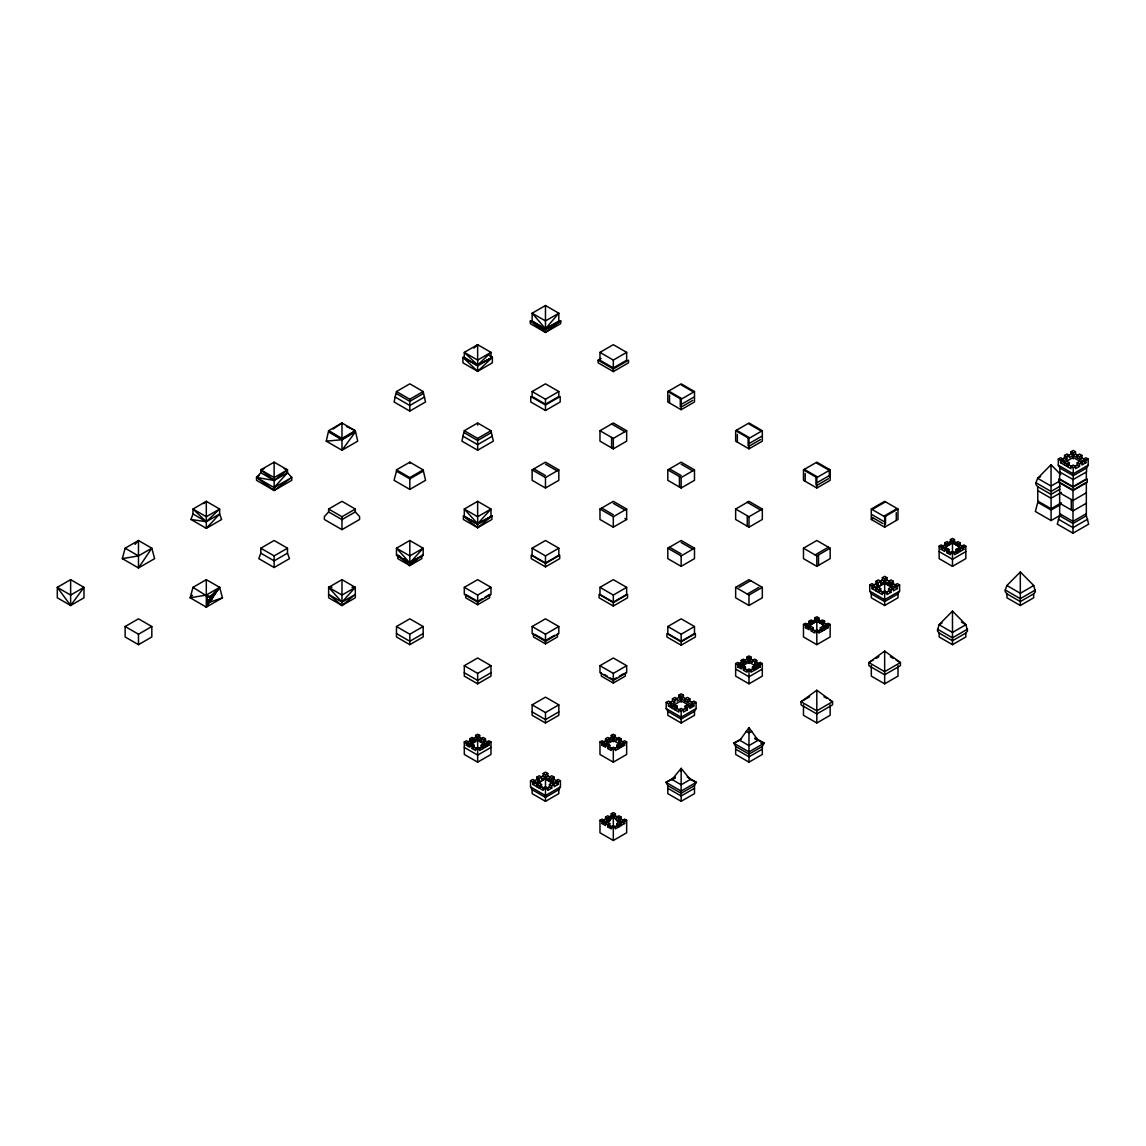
<?xml version="1.0" encoding="UTF-8"?>
<svg xmlns="http://www.w3.org/2000/svg" width="1146" height="1146" viewBox="0 0 1146 1146"><rect width="100%" height="100%" fill="white"/><g stroke="black" fill="none" stroke-linecap="round" stroke-linejoin="round"><path stroke-width="1.5" d="M70.637 579.661L70.637 605.503L83.987 597.797L83.987 587.354L70.637 579.661L57.3 587.354L57.3 597.797L70.637 605.503L83.987 587.354L70.637 595.061L57.3 587.354L70.637 605.503M122.336 558.646L138.48 555.896L151.816 548.203L138.48 567.958L138.48 540.497L151.816 548.203L154.624 558.646L138.48 567.958L122.336 558.646L125.129 548.203L138.48 540.497L135.013 544.379M192.471 595.218L190.164 597.797L206.309 595.061L219.645 587.354L206.309 607.122L206.309 579.661L219.645 587.354L222.453 597.797L206.309 607.122L190.164 597.797L192.972 587.354L206.309 579.661M274.138 462.167L274.138 490.474L256.532 480.317L256.532 477.438L260.801 472.739L260.801 469.874L274.138 462.167L287.488 469.874L287.488 472.739L274.138 487.609L256.532 477.438L259.24 475.533M333.085 429.005L341.981 423.003L341.981 450.235L357.724 441.153L355.317 430.71L341.981 423.003L328.63 430.71L326.238 441.153L341.981 450.235L355.317 432.013L341.981 439.72L326.238 441.153M536.572 784.294L545.482 778.32L554.392 784.165M545.482 329.819L545.482 305.509L532.145 313.216L532.145 321.052L545.482 329.819L545.482 332.426L530.297 323.659L530.297 321.052L532.145 321.052L545.482 328.744L560.666 321.052L560.666 323.659L545.482 332.426L530.297 321.052L545.482 329.819L560.666 321.052L558.818 321.052L545.482 328.744L532.145 313.216L545.482 320.923L558.818 313.216L558.818 321.052M681.154 771.301L681.154 768.364L690.264 779.509L696.353 782.303L694.49 785.583L694.49 793.619L681.154 801.326L667.803 793.619L667.803 785.583L665.941 782.303L675.066 777.031M884.655 651.071L884.655 674.793L868.883 665.683L868.883 662.56L884.655 651.071L900.427 662.56L900.427 665.683L884.655 674.793M884.655 583.328L884.655 582.497L893.551 588.356L884.655 583.328L875.745 588.471L884.655 582.497M952.484 611.119L952.484 644.668L965.82 636.961L965.82 633.05L967.553 630.959L965.906 624.699L952.484 611.119L939.061 624.699L937.414 630.959L939.147 633.05L952.484 640.757L965.82 633.05M1071.281 489.07L1059.649 482.351L1059.649 515.772L1057.3 524.137L1073 533.191L1088.7 524.137L1086.336 515.772L1086.336 482.351L1076.137 488.253M395.141 397.032L394.109 401.988L409.81 411.056L425.51 401.988L423.161 391.545L409.81 383.838L396.473 391.545L395.141 397.032L409.81 405.498L424.493 397.032M462.97 436.182L461.938 441.153L477.653 450.22L493.353 441.153L490.989 430.71L477.653 423.003L464.302 430.71L462.97 436.182L477.653 444.662L492.322 436.182M396.473 471.178L394.066 480.317L409.81 489.399L425.553 480.317L423.161 469.874L409.81 462.167L396.473 469.874L396.473 471.178L409.81 478.87L423.161 471.178M1037.76 490.574L1037.76 502.335L1035.354 511.474L1051.097 520.556L1061.124 514.769M190.967 519.482L192.972 513.995L192.972 509.039L206.309 501.332L219.645 509.039L219.645 513.995L221.651 519.482L206.309 528.335L190.967 519.482L206.309 521.702L219.645 513.995L206.309 528.335L206.309 501.332L203.888 503.638M260.801 553.16L258.795 558.646L274.138 567.499L289.494 558.646L287.488 553.16L287.488 548.203L274.138 540.497L260.801 548.203L260.801 553.16L274.138 560.867L287.488 553.16M1059.921 489.227L1051.025 494.37L1037.689 486.663L1035.955 484.572L1035.955 482.753L1037.617 478.312L1051.025 464.732L1060.781 474.602M1005.243 589.975L1006.904 585.534L1020.312 571.954L1033.735 585.534L1035.397 591.794L1033.663 593.886L1020.312 601.593L1006.976 593.886L1005.243 591.794L1005.243 589.975L1020.312 598.67L1035.397 589.975M206.309 607.122L208.071 602.796L219.645 587.354L210.162 596.565L210.363 598.241L207.899 601.406L208.071 602.796L222.453 597.797M741.376 738.74L733.769 743.138L735.646 746.418L735.646 754.455L748.983 762.162L762.319 754.455L762.319 746.418L764.196 743.138L755.071 737.866M538.061 784.809L535.082 783.105L535.082 780.755L532.818 779.452L530.541 780.755L530.541 786.901L532.145 789.709L532.145 793.619L545.482 801.326L558.818 793.619L558.818 789.709L560.423 786.901L560.423 780.755L558.145 779.452L555.867 780.755L555.867 783.105L553.231 784.623M673.719 706.48L670.754 704.776L670.754 702.426L668.476 701.123L666.198 702.426L666.198 708.572L667.803 711.38L667.803 715.29L681.154 722.997L694.49 715.29L694.49 711.38L696.095 708.572L696.095 702.426L693.817 701.123L691.539 702.426L691.539 706.824L681.154 700.822L670.754 706.824M876.905 588.815L874.255 587.282L874.255 584.947L871.977 583.629L869.714 584.947L869.714 591.078L871.304 593.886L871.304 597.797L884.655 605.503L897.991 597.797L897.991 593.886L899.596 591.078L899.596 584.947L897.318 583.629L895.04 584.947L895.04 587.282L892.39 588.815M1086.336 471.908L1086.336 478.956L1073 486.663L1073 479.615L1086.58 471.908L1086.58 467.998L1088.184 465.19L1088.184 459.045L1085.907 457.741L1083.629 459.045L1083.629 461.394L1080.979 462.912M739.872 740.345L748.983 727.638L758.093 740.345L748.983 745.602L739.872 740.345L733.769 743.138L748.983 751.919L764.196 743.138L755.056 738.955M192.972 587.354L210.363 598.241L219.645 587.354M690.264 779.509L681.154 784.766L672.029 779.509L681.154 768.364L681.154 801.326M545.482 328.744L558.818 313.216L545.482 305.509M351.98 587.196L355.317 587.354L341.981 602.108L328.63 594.416L341.981 605.503L355.317 597.797L355.317 587.354L341.981 579.661L328.63 587.354L328.63 597.797L341.981 605.503L355.317 594.416L341.981 602.108L328.63 587.354L331.968 587.196M409.81 562.944L423.161 548.203L409.81 540.497L396.473 548.203L396.473 555.251L409.81 562.944L423.161 555.251L423.161 548.203L409.81 555.896L396.473 548.203L409.81 562.944L396.473 555.251M477.653 523.779L490.989 509.039L477.653 501.332L464.302 509.039L464.302 516.087L477.653 524.309L491.892 516.087L491.892 519.482L477.653 527.704L463.399 519.482L463.399 516.087L477.653 523.779L491.892 516.087L477.653 523.779L464.302 509.039L477.653 516.731L490.989 509.039L490.989 516.087M328.63 511.904L324.361 516.602L324.361 519.482L341.981 529.638L359.586 519.482L359.586 516.602L355.317 511.904L355.317 509.039L341.981 501.332L328.63 509.039L328.63 511.904L341.981 519.611L355.317 511.904M477.653 371.318L477.653 365.044L492.365 357.337L477.653 365.832L462.927 357.337L477.653 371.318L492.365 362.824L492.365 357.337L477.653 365.044L462.927 357.337L462.927 362.824L477.653 371.318L492.365 357.337L489.428 355.632M206.309 521.702L219.645 509.039L206.309 516.731L192.972 509.039L206.309 521.702L192.972 513.995M474.014 348.126L477.653 344.674L490.989 352.381L490.989 357.337M477.653 365.044L477.653 344.674L464.302 352.381L477.653 365.044L490.989 352.381L477.653 360.088L464.302 352.381L464.302 357.337L477.653 365.832M206.309 595.061L207.899 601.406L213.084 596.665L212.87 595.003L210.162 596.565L206.309 595.061L208.071 602.796M400.828 556.97L397.82 555.251L397.82 558.646L409.81 565.565L420.467 556.397M477.653 524.309L463.399 516.087L477.653 527.704L491.892 516.087M260.801 472.739L274.138 480.446L287.488 472.739L291.757 477.438L291.757 480.317L274.138 490.474L256.532 477.438L274.138 480.446L287.488 469.874L284.151 468.657M545.482 332.426L560.666 321.052M274.138 490.474L291.757 477.438L274.138 487.609M478.827 748.682L486.921 744.012L486.921 741.92L488.955 740.746L490.989 741.92L490.989 754.455L477.653 762.162L464.302 754.455L464.302 741.92L466.336 740.746L468.37 741.92L468.37 745.845L477.653 739.012L486.921 745.845L479.186 741.376M605.36 823.2L613.311 817.342L621.261 823.2M816.812 690.236L801.04 701.724L801.04 704.847L816.812 713.958L832.583 704.847L832.583 701.724L816.812 690.236L816.812 722.997L830.162 715.29L830.162 704.847M328.63 432.013L341.981 439.72L355.317 430.71L346.421 426.441M536.572 784.165L545.482 778.32M807.901 626.733L816.812 620.888L825.722 626.733M943.559 548.404L952.469 542.545L961.379 548.404M287.488 469.874L274.138 477.567L260.801 469.874L264.139 468.657M355.317 430.71L341.981 438.402L328.63 430.71L341.981 439.72M396.473 391.545L409.81 399.238L423.161 391.545M423.161 393.637L409.81 401.329L396.473 393.637M125.129 626.518L138.48 618.826L151.816 626.518L151.816 636.961L138.48 644.668L125.129 636.961L125.129 626.518L138.48 634.225L151.816 626.518M532.145 391.545L545.482 383.838L558.818 391.545L558.818 396.502L545.482 404.209L532.145 396.502L532.145 391.545L545.482 399.238L558.818 391.545M599.974 352.381L613.311 344.674L626.661 352.381L626.661 360.216L613.311 367.909L599.974 360.216L599.974 352.381L613.311 360.088L626.661 352.381M598.126 360.216L613.311 368.983L628.495 360.216L628.495 362.824L613.311 371.591L598.126 362.824L598.126 360.216L601.163 358.454M260.801 548.203L274.138 555.896L287.488 548.203M328.63 509.039L341.981 516.731L355.317 509.039M396.473 469.874L409.81 477.567L423.161 469.874M464.302 430.71L477.653 438.402L490.989 430.71M490.989 432.801L477.653 440.494L464.302 432.801M210.363 598.241L213.084 596.665L210.778 601.235L210.606 599.845L207.899 601.406M545.482 404.996L560.193 396.502L560.193 401.988L545.482 410.483L530.756 401.988L530.756 396.502L545.482 404.996L545.482 410.483M532.131 469.874L545.482 462.167L558.818 469.874L558.818 480.317L545.482 488.01L532.131 480.317L532.131 469.874L545.482 477.567L558.818 469.874M599.974 430.71L613.311 423.003L626.661 430.71L626.661 441.153L613.311 448.845L599.974 441.153L599.974 430.71L613.311 438.402L626.661 430.71M667.803 391.545L681.154 383.838L694.49 391.545L694.49 401.988L681.154 409.695L667.803 401.988L667.803 391.545L681.154 399.238L694.49 391.545M355.317 587.354L341.981 595.061L328.63 587.354M682.013 403.965L693.631 397.261M412.804 560.437L415.797 558.704M682.013 406.586L692.771 400.369M397.82 555.251L409.81 565.565L421.8 558.646L421.8 555.251L423.161 555.251L411.299 561.397M396.473 626.518L409.81 618.826L423.161 626.518L423.161 636.961L409.81 644.668L396.473 636.961L396.473 626.518L409.81 634.225L423.161 626.518M464.302 587.354L477.653 579.661L490.989 587.354L490.989 594.416L477.653 602.108L464.302 594.416L464.302 587.354L477.653 595.061L490.989 587.354M532.131 548.203L545.482 540.497L558.818 548.203L558.818 555.251L545.482 562.944L532.131 555.251L532.131 548.203L545.482 555.896L558.818 548.203M599.974 509.039L613.311 501.332L626.661 509.039L626.661 519.482L613.311 527.174L599.974 519.482L599.974 509.039L613.311 516.731L626.661 509.039M667.803 469.874L681.154 462.167L694.49 469.874L694.49 480.317L681.154 488.01L667.803 480.317L667.803 469.874L681.154 477.567L694.49 469.874M735.646 430.71L748.983 423.003L762.319 430.71L762.319 441.153L748.983 448.845L735.646 441.153L735.646 430.71L748.983 438.402L762.319 430.71M749.842 443.13L761.46 436.425M479.143 600.461L482.137 598.728M485.13 597.009L489.629 594.416L489.629 597.797L477.653 604.73L465.663 597.797L465.663 594.416L476.149 600.461M423.161 633.566L409.81 641.273L396.473 633.566M545.482 563.474L559.721 555.251L559.721 558.646L545.482 566.869L531.228 558.646L531.228 555.251L545.482 563.474L545.482 566.869M749.842 445.751L760.6 439.534M464.302 665.683L477.653 657.99L490.989 665.683L490.989 676.126L477.653 683.833L464.302 676.126L464.302 665.683L477.653 673.39L490.989 665.683M532.131 626.518L545.482 618.826L558.818 626.518L558.818 633.566L545.482 641.273L532.131 633.566L532.131 626.518L545.482 634.225L558.818 626.518M599.974 587.354L613.311 579.661L626.661 587.354L626.661 594.416L613.311 602.108L599.974 594.416L599.974 587.354L613.311 595.061L626.661 587.354M667.803 548.203L681.154 540.497L694.49 548.203L694.49 558.646L681.154 566.339L667.803 558.646L667.803 548.203L681.154 555.896L694.49 548.203M735.646 509.039L748.983 501.332L762.319 509.039L762.319 519.482L748.983 527.174L735.646 519.482L735.646 509.039L748.983 516.731L762.319 509.039M803.475 469.874L816.812 462.167L830.162 469.874L830.162 480.317L816.812 488.01L803.475 480.317L803.475 469.874L816.812 477.567L830.162 469.874M817.671 482.294L829.303 475.59M554.463 635.299L545.482 640.499L534.996 634.44M490.989 672.731L477.653 680.438L464.302 672.731M613.311 602.638L627.564 594.416L627.564 597.797L613.311 606.033L599.072 597.797L599.072 594.416L613.311 602.638L613.311 606.033M817.671 484.901L828.443 478.699M533.492 633.566L533.492 636.961L545.482 643.88L557.472 636.961L557.472 633.566M474.1 738.611L471.908 739.872L471.908 741.963L469.874 740.789L469.874 738.712L472.066 737.437L474.1 738.611L474.1 740.703M487.781 742.164L485.417 740.789L485.417 738.712L483.225 737.437L481.191 738.611L481.191 740.703L475.619 737.48L475.619 735.403L477.653 734.228L479.673 735.403L479.673 737.48L466.336 745.187L466.336 743.095L468.37 741.92M467.511 742.164L470.977 740.158M473.255 738.855L475.619 737.48M532.145 704.847L545.482 697.155L558.818 704.847L558.818 715.29L545.482 722.997L532.145 715.29L532.145 704.847L545.482 712.554L558.818 704.847M599.974 665.683L613.311 657.99L626.661 665.683L626.661 672.731L613.311 680.438L599.974 672.731L599.974 665.683L613.311 673.39L626.661 665.683M667.803 626.518L681.154 618.826L694.49 626.518L694.49 633.566L681.154 641.273L667.803 633.566L667.803 626.518L681.154 634.225L694.49 626.518M735.646 587.354L748.983 579.661L762.319 587.354L762.319 597.797L748.983 605.503L735.646 597.797L735.646 587.354L748.983 595.061L762.319 587.354M803.475 548.203L816.812 540.497L830.162 548.203L830.162 558.646L816.812 566.339L803.475 558.646L803.475 548.203L816.812 555.896L830.162 548.203M871.304 509.039L884.655 501.332L897.991 509.039L897.991 519.482L884.655 527.174L871.304 519.482L871.304 509.039L884.655 516.731L897.991 509.039M475.619 735.403L477.653 736.563L479.673 735.403M873.023 509.039L885.514 501.833M739.084 587.354L750.702 580.65M468.37 745.845L476.106 741.376M466.336 745.187L469.874 747.235L469.874 745.144L471.908 743.969L474.1 745.229L474.1 747.321L476.464 748.682M469.874 745.144L472.066 746.404L474.1 745.229M481.191 738.611L483.383 739.872L485.417 738.712M472.066 746.404L472.066 748.496L474.1 747.321M483.383 739.872L483.383 741.963L485.417 740.789M871.304 519.482L873.023 518.479M472.066 748.496L475.619 750.544L475.619 748.453L477.653 747.278L479.673 748.453L479.673 750.544L488.955 745.187L488.955 743.095L490.989 741.92M485.417 745.144L483.225 746.404L483.225 748.496L481.191 747.321L481.191 745.229L483.383 743.969L485.417 745.144L485.417 747.235M475.619 748.453L477.653 749.627L479.673 748.453M747.264 594.072L758.881 587.354M815.093 554.908L828.443 547.201M883.795 516.244L896.272 509.039M490.989 747.407L477.653 755.114L464.302 747.407M616.304 677.931L613.311 679.65L610.317 677.931M619.313 676.197L623.796 673.604M558.818 711.895L545.482 719.602L532.145 711.895M681.154 641.803L695.393 633.566L695.393 636.961L681.154 645.198L666.9 636.961L666.9 633.566L681.154 641.803L681.154 645.198M601.335 672.731L601.335 676.126L613.311 683.045L625.301 676.126L625.301 672.731M1059.892 471.908L1059.892 467.998L1058.302 465.19L1058.302 459.045L1060.58 457.741L1062.843 459.045L1062.843 461.394L1065.823 463.099M1061.898 459.317L1064.548 457.784L1064.548 455.449L1066.998 454.031L1069.275 455.349L1069.275 457.684L1075.521 454.074L1078.157 455.607M1088.184 459.045L1085.907 460.363L1085.907 462.698L1070.966 454.074L1070.966 451.739L1073.243 450.421L1075.521 451.739L1075.521 454.074M1068.316 455.607L1070.966 454.074M1058.302 459.045L1060.58 460.363L1062.843 459.045M1064.548 455.449L1066.826 456.753L1069.275 455.349M1070.966 451.739L1073.243 453.057L1075.521 451.739M1060.58 460.363L1060.58 462.698L1066.826 459.102L1066.826 456.753M1064.333 462.583L1073.243 457.44L1082.153 462.583M1077.211 457.684L1077.211 455.349L1079.489 454.031L1081.939 455.449L1081.939 457.784L1084.589 459.317M1040.597 476.593L1037.617 478.312L1051.025 486.062L1059.978 480.89M1066.998 464.073L1069.275 462.755L1069.275 465.104L1066.998 466.408L1066.998 464.073L1064.548 462.655L1064.548 464.99M1077.211 455.349L1079.661 456.753L1081.939 455.449M1081.939 457.784L1079.661 459.102L1079.661 456.753M1060.58 462.698L1070.966 468.7L1070.966 466.365L1073.243 465.047L1075.521 466.365L1075.521 468.7L1079.489 466.408L1079.489 464.073L1081.939 462.655L1081.939 464.99L1085.907 462.698M1074.561 466.623L1077.211 465.104L1077.211 462.755L1079.661 461.337L1081.939 462.655M534.136 781.028L536.786 779.495L536.786 777.16L539.236 775.742L541.514 777.06L541.514 779.395L547.759 775.785L550.395 777.317M560.423 780.755L558.145 782.073L558.145 784.408L543.204 775.785L543.204 773.45L545.482 772.132L547.759 773.45L547.759 775.785M669.808 702.699L672.444 701.166L672.444 698.831L674.908 697.413L677.171 698.731L677.171 701.066L683.417 697.456L686.067 698.988M696.095 702.426L693.817 703.744L693.817 706.079L678.876 697.456L678.876 695.121L681.154 693.803L683.417 695.121L683.417 697.456M873.309 585.205L875.959 583.672L875.959 581.337L878.409 579.919L880.672 581.237L880.672 583.572L886.918 579.962L889.568 581.495M899.596 584.947L897.318 586.251L897.318 588.6L882.377 579.962L882.377 577.627L884.655 576.309L886.918 577.627L886.918 579.962M1070.966 466.365L1073.243 467.683L1075.521 466.365M604.042 745.845L613.311 740.488L622.593 745.845L622.593 741.92L624.627 740.746L626.661 741.92L626.661 754.455L613.311 762.162L599.974 754.455L599.974 741.92L602.008 740.746L604.042 741.92L604.042 744.012L606.392 745.373M609.772 738.611L607.581 739.872L607.581 741.963L605.546 740.789L605.546 738.712L607.738 737.437L609.772 738.611L609.772 740.703M623.438 742.164L621.075 740.789L621.075 738.712L618.897 737.437L616.863 738.611L616.863 740.703L611.276 737.48L611.276 735.403L613.311 734.228L615.345 735.403L615.345 737.48L602.008 745.187L602.008 743.095L604.042 741.92M750.157 670.367L758.265 665.683L758.265 663.591L760.285 662.431L762.319 663.591L762.319 676.126L748.983 683.833L735.646 676.126L735.646 663.591L737.666 662.431L739.7 663.591L739.7 665.683L742.064 667.058M745.43 660.282L743.253 661.557L743.253 663.634L741.218 662.474L741.218 660.383L743.41 659.122L745.43 660.282L745.43 662.374M738.855 663.835L746.948 659.151L746.948 657.073L748.983 655.899L751.017 657.073L751.017 659.151L737.666 666.857L737.666 664.766L739.7 663.591M818 631.202L826.094 626.518L826.094 624.441L828.128 623.266L830.162 624.441L830.162 636.961L816.812 644.668L803.475 636.961L803.475 624.441L805.509 623.266L807.543 624.441L807.543 626.518L809.907 627.893M813.273 621.118L811.082 622.393L811.082 624.47L809.047 623.309L809.047 621.218L811.239 619.957L813.273 621.118L813.273 623.209M805.509 625.344L814.777 620L814.777 617.909L816.812 616.734L818.846 617.909L818.846 620L805.509 627.693L805.509 625.601L807.543 624.441M959.403 549.564L961.766 548.203L961.766 546.112L963.8 544.937L965.82 546.112L965.82 558.646L952.484 566.339L939.147 558.646L939.147 546.112L941.167 544.937L943.201 546.112L943.201 548.203L945.565 549.564M942.356 546.341L944.719 544.98L944.719 542.889L946.911 541.628L948.945 542.803L948.945 544.88M950.449 541.671L950.449 539.58L952.484 538.405L954.518 539.58L954.518 541.671L958.214 544.064L958.214 546.155L963.8 549.364L963.8 547.287L960.248 544.98L960.248 542.889L958.056 541.628L956.022 542.803L956.022 544.88L950.449 541.671L948.086 543.032M540.554 777.317L543.204 775.785M676.226 698.988L678.876 697.456M879.727 581.495L882.377 579.962M530.541 780.755L532.818 782.073L535.082 780.755M536.786 777.16L539.064 778.463L541.514 777.06M543.204 773.45L545.482 774.768L547.759 773.45M666.198 702.426L668.476 703.744L670.754 702.426M672.444 698.831L674.722 700.134L677.171 698.731M678.876 695.121L681.154 696.439L683.417 695.121M869.714 584.947L871.977 586.251L874.255 584.947M875.959 581.337L878.223 582.655L880.672 581.237M882.377 577.627L884.655 578.945L886.918 577.627M603.183 742.164L606.649 740.158M608.913 738.855L611.276 737.48M611.276 735.403L613.311 736.563L615.345 735.403M746.948 657.073L748.983 658.248L751.017 657.073M814.777 617.909L816.812 619.084L818.846 617.909M939.147 546.112L941.167 547.287L943.201 546.112M944.719 542.889L946.754 544.064L948.945 542.803M952.469 552.171L952.484 540.754L954.518 539.58M532.818 782.073L532.818 784.408L539.064 780.813L539.064 778.463M668.476 703.744L668.476 706.079L674.722 702.484L674.722 700.134M871.977 586.251L871.977 588.6L878.223 584.99L878.223 582.655M941.167 547.287L941.167 549.364L954.518 541.671M1088.184 465.19L1073.243 473.814L1058.302 465.19M536.786 784.365L539.064 783.047L541.514 784.466L541.514 786.801L539.236 788.119L539.236 785.784L536.786 784.365L536.786 786.7M549.45 779.395L549.45 777.06L551.727 775.742L554.177 777.16L554.177 779.495L556.827 781.028M672.444 706.036L674.722 704.718L677.171 706.137L677.171 708.486L674.908 709.789L674.908 707.454L672.444 706.036L672.444 708.386M685.122 701.066L685.122 698.731L687.399 697.413L689.849 698.831L689.849 701.166L692.485 702.699M875.959 588.543L878.223 587.239L880.672 588.643L880.672 590.992L878.409 592.296L878.409 589.961L875.959 588.543L875.959 590.892M888.623 583.572L888.623 581.237L890.9 579.919L893.35 581.337L893.35 583.672L896 585.205M741.247 666.628L748.983 662.159L758.265 667.516M602.008 745.187L605.546 747.235L605.546 745.144L607.581 743.969L609.772 745.229L609.772 747.321L612.136 748.682M737.666 666.857L741.218 668.906L741.218 666.814L743.253 665.64L745.43 666.915L745.43 668.992L747.794 670.367M746.948 659.151L752.521 662.374L752.521 660.282L754.555 659.122L756.747 660.383L756.747 662.474L759.11 663.835M805.509 627.693L809.047 629.741L809.047 627.65L811.082 626.475L813.273 627.75L813.273 629.827L815.637 631.202M814.777 620L820.364 623.209L820.364 621.118L822.398 619.957L824.576 621.218L824.576 623.309L828.128 625.344M941.167 549.364L944.719 551.412L944.719 549.321L946.754 548.16L948.945 549.421L948.945 551.513L951.309 552.873M1086.58 467.998L1073.243 475.705L1059.892 467.998M539.236 785.784L541.514 784.466M549.45 777.06L551.899 778.463L554.177 777.16M674.908 707.454L677.171 706.137M685.122 698.731L687.571 700.134L689.849 698.831M878.409 589.961L880.672 588.643M888.623 581.237L891.072 582.655L893.35 581.337M605.546 745.144L607.738 746.404L609.772 745.229M616.863 738.611L619.041 739.872L621.075 738.712M741.218 666.814L743.41 668.075L745.43 666.915M752.521 660.282L754.713 661.557L756.747 660.383M809.047 627.65L811.239 628.925L813.273 627.75M820.364 621.118L822.556 622.393L824.576 621.218M944.719 549.321L946.911 550.596L948.945 549.421M958.214 544.064L960.248 542.889M1060.079 486.233L1051.025 491.448L1035.955 482.753M607.738 746.404L607.738 748.496L609.772 747.321M619.041 739.872L619.041 741.963L621.075 740.789M743.41 668.075L743.41 670.166L745.43 668.992M754.713 661.557L754.713 663.634L756.747 662.474M811.239 628.925L811.239 631.002L813.273 629.827M822.556 622.393L822.556 624.47L824.576 623.309M946.911 550.596L946.911 552.673L948.945 551.513M958.214 546.155L960.248 544.98M554.177 779.495L551.899 780.813L551.899 778.463M689.849 701.166L687.571 702.484L687.571 700.134M893.35 583.672L891.072 584.99L891.072 582.655M607.738 748.496L611.276 750.544L611.276 748.453L613.311 747.278L615.345 748.453L615.345 750.544L624.627 745.187L624.627 743.095L626.661 741.92M621.075 745.144L618.897 746.404L618.897 748.496L616.863 747.321L616.863 745.229L619.041 743.969L621.075 745.144L621.075 747.235M743.41 670.166L746.948 672.215L746.948 670.124L748.983 668.949L751.017 670.124L751.017 672.215L760.285 666.857L760.285 664.766L758.265 663.591M756.747 666.814L754.555 668.075L754.555 670.166L752.521 668.992L752.521 666.915L754.713 665.64L756.747 666.814L756.747 668.906M811.239 631.002L814.777 633.05L814.777 630.959L816.812 629.799L818.846 630.959L818.846 633.05L828.128 627.693L828.128 625.601L830.162 624.441M824.576 627.65L822.398 628.925L822.398 631.002L820.364 629.827L820.364 627.75L822.556 626.475L824.576 627.65L824.576 629.741M946.911 552.673L950.449 554.721L950.449 552.644L952.484 551.47L954.518 552.644L954.518 554.721L963.8 549.364M960.248 549.321L958.056 550.596L958.056 552.673L956.022 551.513L956.022 549.421L958.214 548.16L960.248 549.321L960.248 551.412M532.818 784.408L543.204 790.411L543.204 788.076L545.482 786.758L547.759 788.076L547.759 790.411L551.727 788.119L551.727 785.784L554.177 784.365L554.177 786.7L558.145 784.408M546.8 788.333L549.45 786.801L549.45 784.466L551.899 783.047M668.476 706.079L678.876 712.081L678.876 709.746L681.154 708.429L683.417 709.746L683.417 712.081L687.399 709.789L687.399 707.454L689.849 706.036L689.849 708.371L693.817 706.079M682.472 710.004L685.122 708.486L685.122 706.137L687.571 704.718L689.849 706.036M871.977 588.6L882.377 594.602L882.377 592.253L884.655 590.935L886.932 592.253L886.932 594.602L890.9 592.296L890.9 589.961L893.35 588.543L893.35 590.892L897.318 588.6M884.655 593.284L888.623 590.992L888.623 588.643L891.072 587.239L893.35 588.543M614.5 748.682L622.593 744.012M953.673 552.873L957.125 550.868M611.276 748.453L613.311 749.627L615.345 748.453M746.948 670.124L748.983 671.298L751.017 670.124M760.285 664.766L762.319 663.591M814.777 630.959L816.812 632.134L818.846 630.959M950.449 552.644L952.484 553.805L954.518 552.644M963.8 547.287L965.82 546.112M688.889 706.294L691.539 704.776M543.204 788.076L545.482 789.393L547.759 788.076M678.876 709.746L681.154 711.064L683.417 709.746M882.377 592.253L884.655 593.571L886.932 592.253M1061.311 492.393L1051.025 498.281L1037.689 490.574L1037.689 486.663M1073 487.193L1087.239 478.956L1087.239 482.351L1073 490.574L1058.746 482.351L1058.746 478.956L1073 487.193L1073 533.191M762.319 669.078L748.983 676.785L735.646 669.078M965.82 551.584L952.484 559.291L939.147 551.584M1073 490.058L1074.719 489.07M560.423 786.901L545.482 795.525L530.541 786.901M696.095 708.572L681.154 717.195L666.198 708.572M899.596 591.078L884.655 599.716L869.714 591.078M558.818 789.709L545.482 797.401L532.145 789.709M694.49 711.38L681.154 719.086L667.803 711.38M897.991 593.886L884.655 601.593L871.304 593.886M1061.311 502.836L1051.097 508.724L1051.097 520.556M1059.993 504.899L1051.097 510.027L1037.76 502.335M1086.336 492.794L1073 500.501L1059.649 492.794M1086.336 503.237L1073 510.944L1059.649 503.237M1086.336 513.68L1073 521.387L1059.649 513.68M1086.336 515.772L1073 523.478L1059.649 515.772M1087.669 519.167L1073 527.647L1058.317 519.167M809.649 696.754L801.04 701.724L816.812 710.821L832.583 701.724L829.718 700.063M873.18 660.067L868.883 662.56L884.655 671.656L900.427 662.56L896.115 660.067M876.045 658.42L878.91 656.758M751.69 731.406L748.983 732.967L746.275 731.406M620.23 823.702L622.593 822.341L622.593 820.25L624.627 819.075L626.661 820.25L626.661 832.784L613.311 840.491L599.974 832.784L599.974 820.25L602.008 819.075L604.042 820.25L604.042 822.341L606.392 823.702M609.772 816.94L607.581 818.201L607.581 820.292L605.546 819.118L605.546 817.026L607.738 815.766L609.772 816.94L609.772 819.032M603.183 820.493L611.276 815.809L611.276 813.717L613.311 812.557L615.345 813.717L615.345 815.809L602.008 823.516L602.008 821.424L604.042 820.25M942.041 622.98L939.061 624.699L952.484 632.449L965.906 624.699L961.422 622.12M672.029 779.509L675.066 777.747M611.276 813.717L613.311 814.892L615.345 813.717M605.575 823.272L610.216 820.593M602.008 823.516L605.546 825.564L605.546 823.473L607.581 822.298L609.772 823.559L609.772 825.65L612.136 827.011M611.276 815.809L616.863 819.032L616.863 816.94L618.897 815.766L621.075 817.026L621.075 819.118L623.438 820.493M605.546 823.473L607.738 824.733L609.772 823.559M616.863 816.94L619.041 818.201L621.075 817.026M607.738 824.733L607.738 826.825L609.772 825.65M619.041 818.201L619.041 820.292L621.075 819.118M607.738 826.825L611.276 828.873L611.276 826.782L613.311 825.607L615.345 826.782L615.345 828.873L624.627 823.516L624.627 821.424L622.593 820.25M614.5 827.011L616.863 825.65L616.863 823.559L619.041 822.298L621.075 823.473L621.075 825.564M611.276 826.782L613.311 827.956L615.345 826.782M616.863 823.559L618.897 824.733L621.075 823.473M624.627 821.424L626.661 820.25M1033.735 585.534L1020.312 593.284L1006.904 585.534M694.49 785.583L681.154 793.29L667.803 785.583M762.319 746.418L748.983 754.125L735.646 746.418M967.553 629.14L952.484 637.835L937.414 629.14M694.49 788.29L681.154 795.997L667.803 788.29M762.319 749.126L748.983 756.833L735.646 749.126M871.304 665.683L871.304 676.126L884.655 683.833L897.991 676.126L897.991 665.683M1006.976 593.886L1006.976 597.797L1020.312 605.503L1033.663 597.797L1033.663 593.886M675.066 778.12L665.941 782.303L681.154 791.084L696.353 782.303L687.228 777.031M760.815 743.138L764.196 743.138M1083.629 459.045L1085.907 460.363M1077.211 462.755L1079.489 464.073M1064.548 457.784L1066.826 459.102M1077.211 465.104L1079.489 466.408M1066.826 461.337L1069.275 462.755M1068.788 464.818L1071.911 466.623M1073 486.663L1059.649 478.956L1059.649 471.908L1073.243 479.615L1073.243 467.683M1037.76 501.031L1051.097 508.724L1051.025 464.732M950.449 539.58L952.484 540.754M681.154 384.827L693.631 392.032M748.983 423.991L761.46 431.197M816.812 463.156L829.303 470.361M956.022 549.421L958.056 550.596M944.719 544.98L946.754 546.155L946.754 544.064M668.662 391.044L681.154 398.249M736.506 430.208L748.983 437.414M804.334 469.373L816.812 476.578M872.163 514.755L883.795 521.459M872.163 517.362L882.936 523.579M895.04 584.947L897.318 586.251M611.592 423.991L624.928 431.698M681.154 464.159L692.771 470.863M747.264 502.32L760.6 510.027M888.623 588.643L890.9 589.961M875.959 583.672L878.223 584.99M888.623 590.992L890.9 592.296M669.522 468.872L681.154 475.59M880.2 590.706L883.322 592.511M952.484 644.668L939.147 636.961L939.147 633.05M890.385 656.758L893.25 658.42M818.846 620L822.398 622.034M826.094 624.441L828.128 625.601M545.482 464.159L557.099 470.863M613.311 503.323L624.928 510.027M681.154 542.473L692.771 549.192M822.556 624.47L828.128 627.693M809.047 621.218L811.082 622.393M820.364 627.75L822.398 628.925M624.928 518.479L626.661 519.482M533.864 468.872L545.482 475.59M601.693 508.036L613.311 514.755M669.522 547.201L681.154 553.919M803.475 624.441L805.509 625.601M823.988 696.754L826.853 698.401M751.017 659.151L753.38 660.526M754.713 663.634L760.285 666.857M741.218 660.383L743.253 661.557M752.521 666.915L754.555 668.075M735.646 663.591L737.666 664.766M816.812 722.997L803.475 715.29L803.475 704.847M755.056 738.597L758.093 740.345M691.539 702.426L693.817 703.744M685.122 706.137L687.399 707.454M672.444 701.166L674.722 702.484M685.122 708.486L687.399 709.789M676.699 708.199L679.822 710.004M403.822 558.704L406.816 560.437M604.329 674.464L607.323 676.197M615.345 737.48L617.708 738.855M622.593 741.92L624.627 743.095M619.041 741.963L624.627 745.187M605.546 738.712L607.581 739.872M616.863 745.229L618.897 746.404M599.974 741.92L602.008 743.095M555.867 780.755L558.145 782.073M479.673 737.48L482.036 738.855M615.345 815.809L617.708 817.17M486.921 741.92L488.955 743.095M483.383 741.963L488.955 745.187M619.041 820.292L624.627 823.516M545.482 779.151L554.392 784.294M616.405 820.593L621.046 823.272M469.874 738.712L471.908 739.872M481.191 745.229L483.225 746.404M549.45 784.466L551.727 785.784M605.546 817.026L607.581 818.201M536.786 779.495L539.064 780.813M549.45 786.801L551.727 788.119M616.863 825.65L618.897 826.825L618.897 824.733M468.37 744.012L470.734 745.373M464.302 741.92L466.336 743.095M599.974 820.25L602.008 821.424M541.027 786.528L544.149 788.333M125.129 548.203L138.48 555.896M260.801 469.874L274.138 480.446M1073.243 453.057L1073.243 458.901M1071.281 499.513L1071.281 509.956M1020.312 571.954L1020.312 605.503M952.484 553.805L952.484 566.339M896.272 512.634L896.272 520.47M885.514 516.244L885.514 524.066M884.655 516.731L884.655 527.174M884.655 578.945L884.655 592.124M884.655 593.571L884.655 605.503M884.655 675.137L884.655 683.833M829.303 469.373L829.303 477.209M818.531 554.908L818.531 565.35M816.812 477.567L816.812 488.01M816.812 555.896L816.812 566.339M816.812 619.084L816.812 630.501M816.812 632.134L816.812 644.668M815.952 477.08L815.952 484.901M805.194 473.47L805.194 481.306M760.285 662.431L760.285 664.508M748.983 438.402L748.983 448.845M748.983 516.731L748.983 527.174M748.983 595.061L748.983 605.503M748.983 658.248L748.983 663.462M748.983 671.298L748.983 683.833M748.983 727.638L748.983 762.162M748.123 437.915L748.123 445.751M747.264 515.743L747.264 526.186M737.365 434.305L737.365 442.141M681.154 399.238L681.154 409.695M681.154 477.567L681.154 488.01M681.154 555.896L681.154 566.339M681.154 634.225L681.154 641.273M681.154 696.439L681.154 702.283M681.154 711.064L681.154 722.997M680.294 398.751L680.294 406.586M679.42 476.578L679.42 487.021M669.522 395.141L669.522 402.977M613.311 360.088L613.311 367.909M613.311 368.983L613.311 371.591M613.311 438.402L613.311 448.845M613.311 516.731L613.311 527.174M613.311 595.061L613.311 602.108M613.311 673.39L613.311 683.045M613.311 736.563L613.311 741.791M613.311 749.627L613.311 762.162M613.311 814.892L613.311 826.051M613.311 827.956L613.311 840.491M611.592 437.414L611.592 447.857M545.482 399.238L545.482 404.209M545.482 477.567L545.482 488.01M545.482 555.896L545.482 562.944M545.482 634.225L545.482 643.88M545.482 712.554L545.482 722.997M545.482 774.768L545.482 787.947M545.482 789.393L545.482 801.326M477.653 423.003L477.653 425.094M477.653 438.402L477.653 450.22M477.653 501.332L477.653 527.704M477.653 595.061L477.653 604.73M477.653 673.39L477.653 683.833M477.653 736.563L477.653 738.654M477.653 739.012L477.653 747.722M477.653 749.627L477.653 762.162M409.81 399.238L409.81 411.056M409.81 462.167L409.81 463.471M409.81 477.567L409.81 489.399M409.81 540.497L409.81 565.565M409.81 634.225L409.81 644.668M341.981 423.003L341.981 424.307M341.981 516.731L341.981 529.638M341.981 579.661L341.981 605.503M274.138 555.896L274.138 567.499M138.48 634.225L138.48 644.668"/></g></svg>
